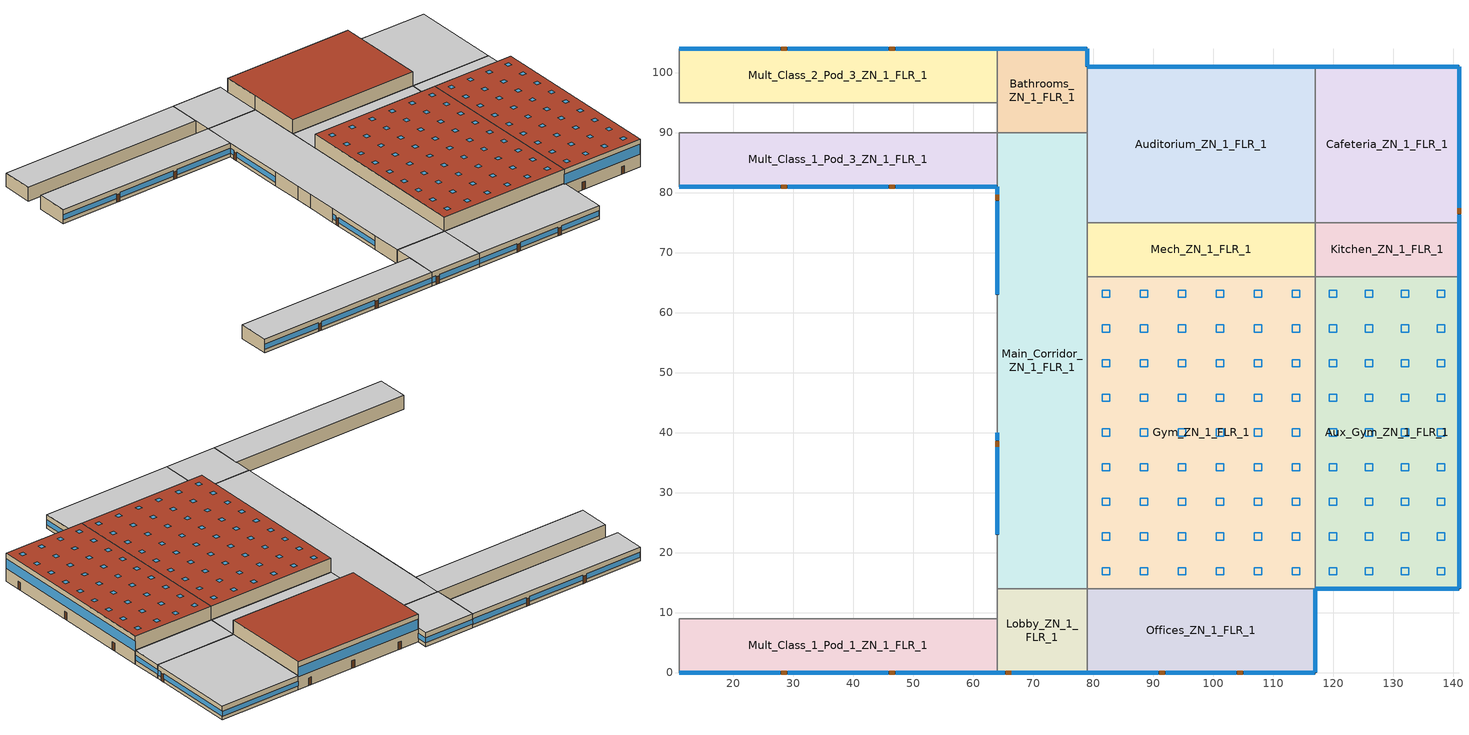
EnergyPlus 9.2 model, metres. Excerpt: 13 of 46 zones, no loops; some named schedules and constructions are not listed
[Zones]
Mult_Class_1_Pod_1_ZN_1_FLR_1
 floor ground (Mult_Class_1_Pod_1_ZN_1_FLR_1_Floor_Ffactor-en-std-replaceme-res-replaceme): 11,9 64,9 64,0 11,0 z0
 wall outside (ext-wall-en-std-replaceme-res-replaceme): 11,0 64,0 z0:4
 wall to Lobby_ZN_1_FLR_1 (int-wall-en-std-replaceme-res-replaceme): 64,0 64,9 z0:4
 wall to Corridor_Pod_1_ZN_1_FLR_1 (int-wall-en-std-replaceme-res-replaceme): 64,9 11,9 z0:4
 wall to Corner_Class_1_Pod_1_ZN_1_FLR_1 (int-wall-en-std-replaceme-res-replaceme): 11,9 11,0 z0:4
 window (ext-window-en-std-replaceme): 11.05,0 27.87,0 / 29.09,0 45.91,0 / 47.13,0 63.95,0 z1.03:2.5
 door (ext-door-en-std-replaceme): 28.05,0 28.96,0 / 46.08,0 46.99,0 z0:2.13
 ceiling to Mult_Class_1_Pod_1_ZN_1_FLR_2 (int-ceiling-en-std-replaceme-res-replaceme): 11,0 64,0 64,9 11,9 z4
Mult_Class_1_Pod_3_ZN_1_FLR_1
 floor ground (Mult_Class_1_Pod_3_ZN_1_FLR_1_Floor_Ffactor-en-std-replaceme-res-replaceme): 11,90 64,90 64,81 11,81 z0
 wall outside (ext-wall-en-std-replaceme-res-replaceme): 11,81 64,81 z0:4
 wall to Main_Corridor_ZN_1_FLR_1 (int-wall-en-std-replaceme-res-replaceme): 64,81 64,90 z0:4
 wall to Corridor_Pod_3_ZN_1_FLR_1 (int-wall-en-std-replaceme-res-replaceme): 64,90 11,90 z0:4
 wall to Corner_Class_1_Pod_3_ZN_1_FLR_1 (int-wall-en-std-replaceme-res-replaceme): 11,90 11,81 z0:4
 window (ext-window-en-std-replaceme): 11.05,81 27.87,81 / 29.09,81 45.91,81 / 47.13,81 63.95,81 z1.03:2.5
 door (ext-door-en-std-replaceme): 28.01,81 28.93,81 / 46.08,81 47,81 z0:2.13
 ceiling to Mult_Class_1_Pod_3_ZN_1_FLR_2 (int-ceiling-en-std-replaceme-res-replaceme): 11,81 64,81 64,90 11,90 z4
Mult_Class_2_Pod_3_ZN_1_FLR_1
 floor ground (Mult_Class_2_Pod_3_ZN_1_FLR_1_Floor_Ffactor-en-std-replaceme-res-replaceme): 11,104 64,104 64,95 11,95 z0
 wall outside (ext-wall-en-std-replaceme-res-replaceme): 64,104 11,104 z0:4
 wall to Corridor_Pod_3_ZN_1_FLR_1 (int-wall-en-std-replaceme-res-replaceme): 11,95 64,95 z0:4
 wall to Bathrooms_ZN_1_FLR_1 (int-wall-en-std-replaceme-res-replaceme): 64,95 64,104 z0:4
 wall to Corner_Class_2_Pod_3_ZN_1_FLR_1 (int-wall-en-std-replaceme-res-replaceme): 11,104 11,95 z0:4
 window (ext-window-en-std-replaceme): 63.95,104 47.13,104 / 27.87,104 11.05,104 / 45.91,104 29.09,104 z1.03:2.5
 door (ext-door-en-std-replaceme): 46.96,104 46.05,104 / 28.94,104 28.02,104 z0:2.13
 ceiling to Mult_Class_2_Pod_3_ZN_1_FLR_2 (int-ceiling-en-std-replaceme-res-replaceme): 11,95 64,95 64,104 11,104 z4
Main_Corridor_ZN_1_FLR_1
 floor ground (Main_Corridor_ZN_1_FLR_1_Floor_Ffactor-en-std-replaceme-res-replaceme): 64,90 79,90 79,14 64,14 z0
 wall outside (ext-wall-en-std-replaceme-res-replaceme): 64,81 64,63 / 64,40 64,23 z0:4
 wall to Lobby_ZN_1_FLR_1 (int-wall-en-std-replaceme-res-replaceme): 64,14 79,14 z0:4
 wall to Gym_ZN_1_FLR_1 (int-wall-en-std-replaceme-res-replaceme): 79,14 79,66 z0:4
 wall to Mech_ZN_1_FLR_1 (int-wall-en-std-replaceme-res-replaceme): 79,66 79,75 z0:4
 wall to Auditorium_ZN_1_FLR_1 (ext-wall-en-std-replaceme-res-replaceme): 79,75 79,90 z0:4
 wall to Bathrooms_ZN_1_FLR_1 (int-wall-en-std-replaceme-res-replaceme): 79,90 64,90 z0:4
 wall to Mult_Class_2_Pod_2_ZN_1_FLR_1 (int-wall-en-std-replaceme-res-replaceme): 64,63 64,54 z0:4
 wall to Corridor_Pod_2_ZN_1_FLR_1 (int-wall-en-std-replaceme-res-replaceme): 64,54 64,49 z0:4
 wall to Mult_Class_1_Pod_2_ZN_1_FLR_1 (int-wall-en-std-replaceme-res-replaceme): 64,49 64,40 z0:4
 wall to Mult_Class_2_Pod_1_ZN_1_FLR_1 (int-wall-en-std-replaceme-res-replaceme): 64,23 64,14 z0:4
 window (ext-window-en-std-replaceme): 64,80.95 64,79.73 / 64,78.51 64,63.05 z1:2.51; 64,39.95 64,38.73 / 64,37.51 64,23.05 z0.99:2.51
 door (ext-door-en-std-replaceme): 64,79.62 64,78.7 / 64,38.55 64,37.63 z0:2.13
 ceiling to Main_Corridor_ZN_1_FLR_2 (int-ceiling-en-std-replaceme-res-replaceme): 64,14 79,14 79,90 64,90 z4
Lobby_ZN_1_FLR_1
 floor ground (Lobby_ZN_1_FLR_1_Floor_Ffactor-en-std-replaceme-res-replaceme): 64,14 79,14 79,0 64,0 z0
 wall outside (ext-wall-en-std-replaceme-res-replaceme): 64,0 79,0 z0:4
 wall to Offices_ZN_1_FLR_1 (int-wall-en-std-replaceme-res-replaceme): 79,0 79,14 z0:4
 wall to Corridor_Pod_1_ZN_1_FLR_1 (int-wall-en-std-replaceme-res-replaceme): 64,14 64,9 z0:4
 window (ext-window-en-std-replaceme): 64.05,0 65.27,0 / 66.49,0 78.95,0 z0.97:2.51
 door (ext-door-en-std-replaceme): 65.43,0 66.35,0 z0:2.13
 ceiling to Lobby_ZN_1_FLR_2 (int-ceiling-en-std-replaceme-res-replaceme): 64,0 79,0 79,14 64,14 z4
Bathrooms_ZN_1_FLR_1
 floor ground (Bathrooms_ZN_1_FLR_1_Floor_Ffactor-en-std-replaceme-res-replaceme): 64,104 79,104 79,90 64,90 z0
 wall outside (ext-wall-en-std-replaceme-res-replaceme): 79,101 79,104 64,104 z0:4
 wall to Auditorium_ZN_1_FLR_1 (ext-wall-en-std-replaceme-res-replaceme): 79,90 79,101 z0:4
 wall to Corridor_Pod_3_ZN_1_FLR_1 (int-wall-en-std-replaceme-res-replaceme): 64,95 64,90 z0:4
 window (ext-window-en-std-replaceme): 79,101.05 79,103.95 z1.1:2.55; 78.95,104 64.05,104 z1.1:2.51
 ceiling to Bathrooms_ZN_1_FLR_2 (int-ceiling-en-std-replaceme-res-replaceme): 64,90 79,90 79,104 64,104 z4
Offices_ZN_1_FLR_1
 floor ground (Offices_ZN_1_FLR_1_Floor_Ffactor-en-std-replaceme-res-replaceme): 79,14 117,14 117,0 79,0 z0
 wall outside (ext-wall-en-std-replaceme-res-replaceme): 79,0 117,0 117,14 z0:4
 wall to Gym_ZN_1_FLR_1 (int-wall-en-std-replaceme-res-replaceme): 117,14 79,14 z0:4
 window (ext-window-en-std-replaceme): 117,0.05 117,13.95 z1.1:2.51; 79.05,0 90.87,0 / 92.09,0 103.91,0 / 105.13,0 116.95,0 z1:2.5
 door (ext-door-en-std-replaceme): 91.08,0 91.99,0 / 104.08,0 104.99,0 z0:2.13
 ceiling to Offices_ZN_1_FLR_2 (int-ceiling-en-std-replaceme-res-replaceme): 79,0 117,0 117,14 79,14 z4
Gym_ZN_1_FLR_1
 floor adiabatic (Gym_ZN_1_FLR_1_Floor_Ffactor-en-std-replaceme-res-replaceme): 79,66 117,66 117,14 79,14 z0
 wall to Aux_Gym_ZN_1_FLR_1 (int-wall-en-std-replaceme-res-replaceme): 117,14 117,66 z0:4; 117,14 117,66 z4:8
 wall to Mech_ZN_1_FLR_1 (int-wall-en-std-replaceme-res-replaceme): 117,66 79,66 z0:4
 wall to Offices_ZN_1_FLR_2 (int-wall-en-std-replaceme-res-replaceme): 79,14 117,14 z4:8
 wall to Mech_ZN_1_FLR_2 (int-wall-en-std-replaceme-res-replaceme): 117,66 79,66 z4:8
 wall to Main_Corridor_ZN_1_FLR_2 (int-wall-en-std-replaceme-res-replaceme): 79,66 79,14 z4:8
 roof outside (ext-roof-en-std-replaceme-res-replaceme): 79,14 117,14 117,66 79,66 z8
 skylight (ext-window-en-std-replaceme): 81.56,16.28 82.78,16.28 82.78,17.5 81.56,17.5 z8; 87.89,16.28 89.11,16.28 89.11,17.5 87.89,17.5 z8; 94.22,16.28 95.44,16.28 95.44,17.5 94.22,17.5 z8; 100.56,16.28 101.78,16.28 101.78,17.5 100.56,17.5 z8; 106.89,16.28 108.11,16.28 108.11,17.5 106.89,17.5 z8; 113.22,16.28 114.44,16.28 114.44,17.5 113.22,17.5 z8; 81.56,22.06 82.78,22.06 82.78,23.28 81.56,23.28 z8; 87.89,22.06 89.11,22.06 89.11,23.28 87.89,23.28 z8; 94.22,22.06 95.44,22.06 95.44,23.28 94.22,23.28 z8; 100.56,22.06 101.78,22.06 101.78,23.28 100.56,23.28 z8; 106.89,22.06 108.11,22.06 108.11,23.28 106.89,23.28 z8; 113.22,22.06 114.44,22.06 114.44,23.28 113.22,23.28 z8; 81.56,27.83 82.78,27.83 82.78,29.05 81.56,29.05 z8; 87.89,27.83 89.11,27.83 89.11,29.05 87.89,29.05 z8; 94.22,27.83 95.44,27.83 95.44,29.05 94.22,29.05 z8; 100.56,27.83 101.78,27.83 101.78,29.05 100.56,29.05 z8; 106.89,27.83 108.11,27.83 108.11,29.05 106.89,29.05 z8; 113.22,27.83 114.44,27.83 114.44,29.05 113.22,29.05 z8; 81.56,33.61 82.78,33.61 82.78,34.83 81.56,34.83 z8; 87.89,33.61 89.11,33.61 89.11,34.83 87.89,34.83 z8; 94.22,33.61 95.44,33.61 95.44,34.83 94.22,34.83 z8; 100.56,33.61 101.78,33.61 101.78,34.83 100.56,34.83 z8; 106.89,33.61 108.11,33.61 108.11,34.83 106.89,34.83 z8; 113.22,33.61 114.44,33.61 114.44,34.83 113.22,34.83 z8; 81.56,39.39 82.78,39.39 82.78,40.61 81.56,40.61 z8; 87.89,39.39 89.11,39.39 89.11,40.61 87.89,40.61 z8; 94.22,39.39 95.44,39.39 95.44,40.61 94.22,40.61 z8; 100.56,39.39 101.78,39.39 101.78,40.61 100.56,40.61 z8; 106.89,39.39 108.11,39.39 108.11,40.61 106.89,40.61 z8; 113.22,39.39 114.44,39.39 114.44,40.61 113.22,40.61 z8; 81.56,45.17 82.78,45.17 82.78,46.39 81.56,46.39 z8; 87.89,45.17 89.11,45.17 89.11,46.39 87.89,46.39 z8; 94.22,45.17 95.44,45.17 95.44,46.39 94.22,46.39 z8; 100.56,45.17 101.78,45.17 101.78,46.39 100.56,46.39 z8; 106.89,45.17 108.11,45.17 108.11,46.39 106.89,46.39 z8; 113.22,45.17 114.44,45.17 114.44,46.39 113.22,46.39 z8; 81.56,50.95 82.78,50.95 82.78,52.17 81.56,52.17 z8; 87.89,50.95 89.11,50.95 89.11,52.17 87.89,52.17 z8; 94.22,50.95 95.44,50.95 95.44,52.17 94.22,52.17 z8; 100.56,50.95 101.78,50.95 101.78,52.17 100.56,52.17 z8; 106.89,50.95 108.11,50.95 108.11,52.17 106.89,52.17 z8; 113.22,50.95 114.44,50.95 114.44,52.17 113.22,52.17 z8; 81.56,56.72 82.78,56.72 82.78,57.94 81.56,57.94 z8; 87.89,56.72 89.11,56.72 89.11,57.94 87.89,57.94 z8; 94.22,56.72 95.44,56.72 95.44,57.94 94.22,57.94 z8; 100.56,56.72 101.78,56.72 101.78,57.94 100.56,57.94 z8; 106.89,56.72 108.11,56.72 108.11,57.94 106.89,57.94 z8; 113.22,56.72 114.44,56.72 114.44,57.94 113.22,57.94 z8; 81.56,62.5 82.78,62.5 82.78,63.72 81.56,63.72 z8; 87.89,62.5 89.11,62.5 89.11,63.72 87.89,63.72 z8; 94.22,62.5 95.44,62.5 95.44,63.72 94.22,63.72 z8; 100.56,62.5 101.78,62.5 101.78,63.72 100.56,63.72 z8; 106.89,62.5 108.11,62.5 108.11,63.72 106.89,63.72 z8; 113.22,62.5 114.44,62.5 114.44,63.72 113.22,63.72 z8
Aux_Gym_ZN_1_FLR_1
 floor ground (Aux_Gym_ZN_1_FLR_1_Floor_Ffactor-en-std-replaceme-res-replaceme): 117,66 141,66 141,14 117,14 z0
 wall outside (ext-wall-en-std-replaceme-res-replaceme): 117,14 141,14 141,66 z0:8
 wall to Kitchen_ZN_1_FLR_1 (int-wall-en-std-replaceme-res-replaceme): 141,66 117,66 z0:4
 wall to LIBRARY_MEDIA_CENTER_ZN_1_FLR_2 (int-wall-en-std-replaceme-res-replaceme): 141,66 117,66 z4:8
 window (ext-window-en-std-replaceme): 117.05,14 140.95,14 z3.69:6.51; 141,14.05 141,65.95 z3.7:6.5
 door (ext-door-en-std-replaceme): 122.72,14 123.64,14 / 135.15,14 136.06,14 / 141,18.84 141,19.75 / 141,37.53 141,38.44 / 141,56.72 141,57.64 z0:2.13
 roof outside (ext-roof-en-std-replaceme-res-replaceme): 117,14 141,14 141,66 117,66 z8
 skylight (ext-window-en-std-replaceme): 119.39,16.28 120.61,16.28 120.61,17.5 119.39,17.5 z8; 125.39,16.28 126.61,16.28 126.61,17.5 125.39,17.5 z8; 131.39,16.28 132.61,16.28 132.61,17.5 131.39,17.5 z8; 137.39,16.28 138.61,16.28 138.61,17.5 137.39,17.5 z8; 119.39,22.06 120.61,22.06 120.61,23.28 119.39,23.28 z8; 125.39,22.06 126.61,22.06 126.61,23.28 125.39,23.28 z8; 131.39,22.06 132.61,22.06 132.61,23.28 131.39,23.28 z8; 137.39,22.06 138.61,22.06 138.61,23.28 137.39,23.28 z8; 119.39,27.83 120.61,27.83 120.61,29.05 119.39,29.05 z8; 125.39,27.83 126.61,27.83 126.61,29.05 125.39,29.05 z8; 131.39,27.83 132.61,27.83 132.61,29.05 131.39,29.05 z8; 137.39,27.83 138.61,27.83 138.61,29.05 137.39,29.05 z8; 119.39,33.61 120.61,33.61 120.61,34.83 119.39,34.83 z8; 125.39,33.61 126.61,33.61 126.61,34.83 125.39,34.83 z8; 131.39,33.61 132.61,33.61 132.61,34.83 131.39,34.83 z8; 137.39,33.61 138.61,33.61 138.61,34.83 137.39,34.83 z8; 119.39,39.39 120.61,39.39 120.61,40.61 119.39,40.61 z8; 125.39,39.39 126.61,39.39 126.61,40.61 125.39,40.61 z8; 131.39,39.39 132.61,39.39 132.61,40.61 131.39,40.61 z8; 137.39,39.39 138.61,39.39 138.61,40.61 137.39,40.61 z8; 119.39,45.17 120.61,45.17 120.61,46.39 119.39,46.39 z8; 125.39,45.17 126.61,45.17 126.61,46.39 125.39,46.39 z8; 131.39,45.17 132.61,45.17 132.61,46.39 131.39,46.39 z8; 137.39,45.17 138.61,45.17 138.61,46.39 137.39,46.39 z8; 119.39,50.95 120.61,50.95 120.61,52.17 119.39,52.17 z8; 125.39,50.95 126.61,50.95 126.61,52.17 125.39,52.17 z8; 131.39,50.95 132.61,50.95 132.61,52.17 131.39,52.17 z8; 137.39,50.95 138.61,50.95 138.61,52.17 137.39,52.17 z8; 119.39,56.72 120.61,56.72 120.61,57.94 119.39,57.94 z8; 125.39,56.72 126.61,56.72 126.61,57.94 125.39,57.94 z8; 131.39,56.72 132.61,56.72 132.61,57.94 131.39,57.94 z8; 137.39,56.72 138.61,56.72 138.61,57.94 137.39,57.94 z8; 119.39,62.5 120.61,62.5 120.61,63.72 119.39,63.72 z8; 125.39,62.5 126.61,62.5 126.61,63.72 125.39,63.72 z8; 131.39,62.5 132.61,62.5 132.61,63.72 131.39,63.72 z8; 137.39,62.5 138.61,62.5 138.61,63.72 137.39,63.72 z8
Auditorium_ZN_1_FLR_1
 floor ground (Auditorium_ZN_1_FLR_1_Floor_Ffactor-en-std-replaceme-res-replaceme): 79,101 117,101 117,75 79,75 z0
 wall outside (ext-wall-en-std-replaceme-res-replaceme): 117,101 79,101 z0:8
 wall to Mech_ZN_1_FLR_1 (int-wall-en-std-replaceme-res-replaceme): 79,75 117,75 z0:4
 wall to Cafeteria_ZN_1_FLR_1 (int-wall-en-std-replaceme-res-replaceme): 117,75 117,101 z0:4
 wall to Mech_ZN_1_FLR_2 (int-wall-en-std-replaceme-res-replaceme): 79,75 117,75 z4:8
 wall to LIBRARY_MEDIA_CENTER_ZN_1_FLR_2 (int-wall-en-std-replaceme-res-replaceme): 117,75 117,101 z4:8
 wall to Main_Corridor_ZN_1_FLR_2 (ext-wall-en-std-replaceme-res-replaceme): 79,90 79,75 z4:8
 wall to Bathrooms_ZN_1_FLR_2 (ext-wall-en-std-replaceme-res-replaceme): 79,101 79,90 z4:8
 window (ext-window-en-std-replaceme): 116.95,101 79.05,101 z3.7:6.5
 door (ext-door-en-std-replaceme): 113.7,101 112.78,101 / 100,101 99.09,101 / 85.25,101 84.33,101 z0:2.13
 roof outside (ext-roof-en-std-replaceme-res-replaceme): 79,75 117,75 117,101 79,101 z8
Kitchen_ZN_1_FLR_1
 floor ground (Kitchen_ZN_1_FLR_1_Floor_Ffactor-en-std-replaceme-res-replaceme): 117,75 141,75 141,66 117,66 z0
 wall outside (ext-wall-en-std-replaceme-res-replaceme): 141,66 141,75 z0:4
 wall to Cafeteria_ZN_1_FLR_1 (int-wall-en-std-replaceme-res-replaceme): 141,75 117,75 z0:4
 wall to Mech_ZN_1_FLR_1 (int-wall-en-std-replaceme-res-replaceme): 117,75 117,66 z0:4
 window (ext-window-en-std-replaceme): 141,66.05 141,74.95 z1.1:2.52
 ceiling to LIBRARY_MEDIA_CENTER_ZN_1_FLR_2 (int-ceiling-en-std-replaceme-res-replaceme): 117,66 141,66 141,75 117,75 z4
Cafeteria_ZN_1_FLR_1
 floor ground (Cafeteria_ZN_1_FLR_1_Floor_Ffactor-en-std-replaceme-res-replaceme): 117,101 141,101 141,75 117,75 z0
 wall outside (ext-wall-en-std-replaceme-res-replaceme): 141,75 141,101 117,101 z0:4
 window (ext-window-en-std-replaceme): 141,77.49 141,100.95 / 141,75.05 141,76.27 z1.03:2.51; 140.95,101 117.05,101 z1.1:2.51
 door (ext-door-en-std-replaceme): 141,76.45 141,77.36 z0:2.13
 ceiling to LIBRARY_MEDIA_CENTER_ZN_1_FLR_2 (int-ceiling-en-std-replaceme-res-replaceme): 117,75 141,75 141,101 117,101 z4
Mech_ZN_1_FLR_1
 floor adiabatic (Mech_ZN_1_FLR_1_Floor_Ffactor-en-std-replaceme-res-replaceme): 79,75 117,75 117,66 79,66 z0
 ceiling to Mech_ZN_1_FLR_2 (int-ceiling-en-std-replaceme-res-replaceme): 79,66 117,66 117,75 79,75 z4
[Building]
SchoolSecondary-en-standard-RES0: North Axis=0; Terrain=City; Loads Convergence Tolerance Value=0.04; Temperature Convergence Tolerance Value=0.2; Solar Distribution=FullInteriorAndExterior; Maximum Number of Warmup Days=25; Minimum Number of Warmup Days=6
[Site:Location]
New.York-John.F.Kennedy.Intl.AP_NY_USA WMO=744860: Latitude=40.66; Longitude=-73.8; Time Zone=-5; Elevation=7
[SizingPeriod:DesignDay] Day of Month=21; DryBulb Temperature Range Modifier Type=DefaultMultipliers; Humidity Condition Type=Wetbulb; Barometric Pressure=101241; Rain Indicator=No; Snow Indicator=No; Daylight Saving Time Indicator=No
Name | Month | Day Type | Maximum DryBulb Temperature | Daily DryBulb Temperature Range | Wetbulb or DewPoint at Maximum DryBulb | Wind Speed | Wind Direction | Solar Model Indicator | Sky Clearness | ASHRAE Clear Sky Optical Depth for Beam Irradiance taub | ASHRAE Clear Sky Optical Depth for Diffuse Irradiance taud
New.York-John.F.Kennedy.Intl.AP_NY_USA Ann Htg 99.6% Condns DB | 1 | WinterDesignDay | -10.7 | 0 | -10.7 | 7.5 | 320 | ASHRAEClearSky | 0
New.York-John.F.Kennedy.Intl.AP_NY_USA Ann Clg .4% Condns DB=>MWB | 7 | SummerDesignDay | 32.1 | 7.4 | 23.1 | 5.6 | 230 | ASHRAETau |  | 0.541 | 1.8
[Site:GroundTemperature:FCfactorMethod]
January Ground Temperature=14; February Ground Temperature=7.3; March Ground Temperature=3.3; April Ground Temperature=1.2; May Ground Temperature=-0.2; June Ground Temperature=5.6; July Ground Temperature=10.9; August Ground Temperature=16.1; September Ground Temperature=21.7; October Ground Temperature=25; November Ground Temperature=24.8; December Ground Temperature=19.9
[Site:WaterMainsTemperature]
Calculation Method=CORRELATION; Annual Average Outdoor Air Temperature=12.4667; Maximum Difference In Monthly Average Outdoor Air Temperatures=25.2
[Material]
Std Wood 6inch-en-efficient: Roughness=MediumSmooth; Thickness=0.15; Conductivity=0.12; Density=540; Specific Heat=1210; Thermal Absorptance=0.9; Solar Absorptance=0.7; Visible Absorptance=0.7
[Construction]
InteriorFurnishings: Std Wood 6inch-en-efficient
[Zone] Type=1; Multiplier=1; Ceiling Height=4; Floor Area=autocalculate; Part of Total Floor Area=Yes
Name | Volume
Mult_Class_1_Pod_1_ZN_1_FLR_1; Mult_Class_1_Pod_3_ZN_1_FLR_1; Mult_Class_2_Pod_3_ZN_1_FLR_1 | 1908
Main_Corridor_ZN_1_FLR_1 | 4560
Lobby_ZN_1_FLR_1; Bathrooms_ZN_1_FLR_1 | 840
Offices_ZN_1_FLR_1 | 2128
Gym_ZN_1_FLR_1 | 15808
Aux_Gym_ZN_1_FLR_1 | 9984
Auditorium_ZN_1_FLR_1 | 7904
Kitchen_ZN_1_FLR_1 | 864
Cafeteria_ZN_1_FLR_1 | 2496
Mech_ZN_1_FLR_1 | 1368
[InternalMass] Construction=InteriorFurnishings
Name | Zone or ZoneList | Surface Area
Mult_Class_1_Pod_1_ZN_1_FLR_1_InternalMass_1 | Mult_Class_1_Pod_1_ZN_1_FLR_1 | 954
Mult_Class_1_Pod_3_ZN_1_FLR_1_InternalMass_1 | Mult_Class_1_Pod_3_ZN_1_FLR_1 | 954
Mult_Class_2_Pod_3_ZN_1_FLR_1_InternalMass_1 | Mult_Class_2_Pod_3_ZN_1_FLR_1 | 954
Main_Corridor_ZN_1_FLR_1_InternalMass_1 | Main_Corridor_ZN_1_FLR_1 | 2280
Lobby_ZN_1_FLR_1_InternalMass_1 | Lobby_ZN_1_FLR_1 | 420
Bathrooms_ZN_1_FLR_1_InternalMass_1 | Bathrooms_ZN_1_FLR_1 | 420
Offices_ZN_1_FLR_1_InternalMass_1 | Offices_ZN_1_FLR_1 | 1064
Gym_ZN_1_FLR_1_InternalMass_1 | Gym_ZN_1_FLR_1 | 3952
Aux_Gym_ZN_1_FLR_1_InternalMass_1 | Aux_Gym_ZN_1_FLR_1 | 2496
Auditorium_ZN_1_FLR_1_InternalMass_1 | Auditorium_ZN_1_FLR_1 | 1976
Kitchen_ZN_1_FLR_1_InternalMass_1 | Kitchen_ZN_1_FLR_1 | 432
Cafeteria_ZN_1_FLR_1_InternalMass_1 | Cafeteria_ZN_1_FLR_1 | 1248
Mech_ZN_1_FLR_1_InternalMass_1 | Mech_ZN_1_FLR_1 | 684
[People] Fraction Radiant=0.3; Sensible Heat Fraction=AUTOCALCULATE; Activity Level Schedule=ACTIVITY_SCH; Enable ASHRAE 55 Comfort Warnings=No; Mean Radiant Temperature Calculation Type=ZoneAveraged; Work Efficiency Schedule=WORK_EFF_SCH; Clothing Insulation Calculation Method=ClothingInsulationSchedule; Clothing Insulation Schedule=CLOTHING_SCH; Air Velocity Schedule=AIR_VELO_SCH; Thermal Comfort Model 1 Type=FANGER
Name | Zone or ZoneList | Number of People Schedule | Number of People Calculation Method | Zone Floor Area per Person | Number of People
Mult_Class_1_Pod_1_ZN_1_FLR_1 | Mult_Class_1_Pod_1_ZN_1_FLR_1 | BLDG_OCC_SCH | Area/Person | 2.654
Mult_Class_1_Pod_3_ZN_1_FLR_1 | Mult_Class_1_Pod_3_ZN_1_FLR_1 | BLDG_OCC_SCH | Area/Person | 2.654
Mult_Class_2_Pod_3_ZN_1_FLR_1 | Mult_Class_2_Pod_3_ZN_1_FLR_1 | BLDG_OCC_SCH | Area/Person | 2.654
Bathrooms_ZN_1_FLR_1 | Bathrooms_ZN_1_FLR_1 | BLDG_OCC_SCH | People
Offices_ZN_1_FLR_1 | Offices_ZN_1_FLR_1 | BLDG_OCC_SCH_Offices_w_SB | Area/Person | 18.579
Gym_ZN_1_FLR_1 | Gym_ZN_1_FLR_1 | BLDG_OCC_SCH_Gym | Area/Person | 3.096
Aux_Gym_ZN_1_FLR_1 | Aux_Gym_ZN_1_FLR_1 | BLDG_OCC_SCH_Gym | Area/Person | 3.096
Auditorium_ZN_1_FLR_1 | Auditorium_ZN_1_FLR_1 | BLDG_OCC_SCH_Auditorium | Area/Person | 0.619
Kitchen_ZN_1_FLR_1 | Kitchen_ZN_1_FLR_1 | BLDG_OCC_SCH | People |  | 35
Cafeteria_ZN_1_FLR_1 | Cafeteria_ZN_1_FLR_1 | BLDG_OCC_SCH_Cafeteria | Area/Person | 0.929
Mech_ZN_1_FLR_1 | Mech_ZN_1_FLR_1 | BLDG_OCC_SCH | People
[Lights] Design Level Calculation Method=Watts/Area; Return Air Fraction=0; Fraction Radiant=0.37; Fraction Visible=0.2; Fraction Replaceable=1; EndUse Subcategory=LightsWired; Return Air Fraction Calculated from Plenum Temperature=No
Name | Zone or ZoneList | Schedule | Watts per Zone Floor Area
Mult_Class_1_Pod_1_ZN_1_FLR_1_Lights | Mult_Class_1_Pod_1_ZN_1_FLR_1 | BLDG_LIGHT_CLASSROOM_SCH | 7.64238
Mult_Class_1_Pod_3_ZN_1_FLR_1_Lights | Mult_Class_1_Pod_3_ZN_1_FLR_1 | BLDG_LIGHT_CLASSROOM_SCH | 7.64238
Mult_Class_2_Pod_3_ZN_1_FLR_1_Lights | Mult_Class_2_Pod_3_ZN_1_FLR_1 | BLDG_LIGHT_CLASSROOM_SCH | 7.64238
Main_Corridor_ZN_1_FLR_1_Lights | Main_Corridor_ZN_1_FLR_1 | BLDG_LIGHT_CORRIDOR_SCH | 4.4132
Lobby_ZN_1_FLR_1_Lights | Lobby_ZN_1_FLR_1 | BLDG_LIGHT_LOBBYFLR1_SCH | 9.04168
Bathrooms_ZN_1_FLR_1_Lights | Bathrooms_ZN_1_FLR_1 | BLDG_LIGHT_BATH_SCH | 6.78126
Offices_ZN_1_FLR_1_Lights | Offices_ZN_1_FLR_1 | BLDG_LIGHT_OFFICE_SCH | 7.96529
Gym_ZN_1_FLR_1_Lights | Gym_ZN_1_FLR_1 | BLDG_LIGHT_GYM_SCH | 9.68752
Aux_Gym_ZN_1_FLR_1_Lights | Aux_Gym_ZN_1_FLR_1 | BLDG_LIGHT_GYM_SCH | 9.68752
Auditorium_ZN_1_FLR_1_Lights | Auditorium_ZN_1_FLR_1 | BLDG_LIGHT_MISC_SCH | 6.56599
Kitchen_ZN_1_FLR_1_Lights | Kitchen_ZN_1_FLR_1 | BLDG_LIGHT_MISC_SCH | 11.7327
Cafeteria_ZN_1_FLR_1_Lights | Cafeteria_ZN_1_FLR_1 | BLDG_LIGHT_MISC_SCH | 4.30556
Mech_ZN_1_FLR_1_Lights | Mech_ZN_1_FLR_1 | BLDG_LIGHT_MECHANIC_SCH | 10.2257
[ElectricEquipment] Design Level Calculation Method=EquipmentLevel
Name | Zone or ZoneList | Schedule | Design Level | Fraction Latent | Fraction Radiant | Fraction Lost | EndUse Subcategory
Mult_Class_1_Pod_1_ZN_1_FLR_1_PlugMisc_Equip | Mult_Class_1_Pod_1_ZN_1_FLR_1 | BLDG_EQUIP_SCH | 4770 | 0 | 0.5 | 0 | MiscPlug
Mult_Class_1_Pod_3_ZN_1_FLR_1_PlugMisc_Equip | Mult_Class_1_Pod_3_ZN_1_FLR_1 | BLDG_EQUIP_SCH | 4770 | 0 | 0.5 | 0 | MiscPlug
Mult_Class_2_Pod_3_ZN_1_FLR_1_PlugMisc_Equip | Mult_Class_2_Pod_3_ZN_1_FLR_1 | BLDG_EQUIP_SCH | 4770 | 0 | 0.5 | 0 | MiscPlug
Main_Corridor_ZN_1_FLR_1_PlugMisc_Equip | Main_Corridor_ZN_1_FLR_1 | BLDG_EQUIP_SCH | 4560 | 0 | 0.5 | 0 | MiscPlug
Lobby_ZN_1_FLR_1_PlugMisc_Equip | Lobby_ZN_1_FLR_1 | BLDG_EQUIP_SCH | 840 | 0 | 0.5 | 0 | MiscPlug
Bathrooms_ZN_1_FLR_1_PlugMisc_Equip | Bathrooms_ZN_1_FLR_1 | BLDG_EQUIP_SCH | 840 | 0 | 0.5 | 0 | MiscPlug
Offices_ZN_1_FLR_1_PlugMisc_Equip | Offices_ZN_1_FLR_1 | BLDG_EQUIP_SCH | 5745.6 | 0 | 0.5 | 0 | MiscPlug
Gym_ZN_1_FLR_1_PlugMisc_Equip | Gym_ZN_1_FLR_1 | BLDG_EQUIP_SCH | 9880 | 0 | 0.5 | 0 | MiscPlug
Aux_Gym_ZN_1_FLR_1_PlugMisc_Equip | Aux_Gym_ZN_1_FLR_1 | BLDG_EQUIP_SCH | 6240 | 0 | 0.5 | 0 | MiscPlug
Auditorium_ZN_1_FLR_1_PlugMisc_Equip | Auditorium_ZN_1_FLR_1 | BLDG_EQUIP_SCH | 4940 | 0 | 0.5 | 0 | MiscPlug
Kitchen_ZN_1_FLR_1_MiscElec_Equip | Kitchen_ZN_1_FLR_1 | KITCHEN_ELEC_EQUIP_SCH | 47995.2 | 0.25 | 0.3 | 0.2 | Cooking
Kitchen_ZN_1_FLR_1_Reach-in-Freezer | Kitchen_ZN_1_FLR_1 | Always_on | 555 | 0 | 0.25 | 0 | ReachInFreezer
Kitchen_ZN_1_FLR_1_Reach-in-Refrigerator | Kitchen_ZN_1_FLR_1 | Always_on | 313.3 | 0 | 0.25 | 0 | ReachInRefrigerator
Cafeteria_ZN_1_FLR_1_PlugMisc_Equip | Cafeteria_ZN_1_FLR_1 | KITCHEN_ELEC_EQUIP_SCH | 48004.32 | 0 | 0.5 | 0 | Cooking
Mech_ZN_1_FLR_1_PlugMisc_Equip | Mech_ZN_1_FLR_1 | BLDG_EQUIP_SCH | 1368 | 0 | 0.5 | 0 | MiscPlug
Mech_ZN_1_FLR_1_Elevators_Equip | Mech_ZN_1_FLR_1 | BLDG_ELEVATORS | 32109.9 | 0 | 0.5 | 0 | ElevatorLift
Mech_ZN_1_FLR_1_Elevators_Lights_Fan | Mech_ZN_1_FLR_1 | ELEV_LIGHT_FAN_SCH_ADD_DF | 125 | 0 | 0.5 | 0 | ElevatorLightsFan
[GasEquipment]
Kitchen_ZN_1_FLR_1_MiscGas_Equip: Zone or ZoneList=Kitchen_ZN_1_FLR_1; Schedule=KITCHEN_GAS_EQUIP_SCH; Design Level Calculation Method=EquipmentLevel; Design Level=362577.6; Fraction Latent=0.1; Fraction Radiant=0.2; Fraction Lost=0.7; EndUse Subcategory=Cooking
[Daylighting:Controls] Daylighting Method=SplitFlux; Lighting Control Type=Continuousoff; Minimum Input Power Fraction for Continuous or ContinuousOff Dimming Control=0.2; Minimum Light Output Fraction for Continuous or ContinuousOff Dimming Control=0.2; Number of Stepped Control Steps=3; Probability Lighting will be Reset When Needed in Manual Stepped Control=1; Maximum Allowable Discomfort Glare Index=22
Name | Zone | Glare Calculation Daylighting Reference Point | Glare Calculation Azimuth Angle of View Direction Clockwise from Zone yAxis | Daylighting Reference Point 1 | Fraction of Zone Controlled by Reference Point 1 | Illuminance Setpoint at Reference Point 1 | Daylighting Reference Point 2 | Fraction of Zone Controlled by Reference Point 2 | Illuminance Setpoint at Reference Point 2
Gym_ZN_1_FLR_1_DaylCtrl | Gym_ZN_1_FLR_1 | Gym_ZN_1_FLR_1_DaylRefPt1 | 0 | Gym_ZN_1_FLR_1_DaylRefPt1 | 0.5 | 538 | Gym_ZN_1_FLR_1_DaylRefPt2 | 0.5 | 538
Aux_Gym_ZN_1_FLR_1_DaylCtrl | Aux_Gym_ZN_1_FLR_1 | Aux_Gym_ZN_1_FLR_1_DaylRefPt1 | 0 | Aux_Gym_ZN_1_FLR_1_DaylRefPt1 | 0.5 | 538 | Aux_Gym_ZN_1_FLR_1_DaylRefPt2 | 0.5 | 538
Mult_Class_1_Pod_1_ZN_1_FLR_1_DaylCtrl | Mult_Class_1_Pod_1_ZN_1_FLR_1 | Mult_Class_1_Pod_1_ZN_1_FLR_1_DaylRefPt1 | 180 | Mult_Class_1_Pod_1_ZN_1_FLR_1_DaylRefPt1 | 0.28 | 377 | Mult_Class_1_Pod_1_ZN_1_FLR_1_DaylRefPt2 | 0.28 | 377
Mult_Class_1_Pod_3_ZN_1_FLR_1_DaylCtrl | Mult_Class_1_Pod_3_ZN_1_FLR_1 | Mult_Class_1_Pod_3_ZN_1_FLR_1_DaylRefPt1 | 180 | Mult_Class_1_Pod_3_ZN_1_FLR_1_DaylRefPt1 | 0.28 | 377 | Mult_Class_1_Pod_3_ZN_1_FLR_1_DaylRefPt2 | 0.28 | 377
Mult_Class_2_Pod_3_ZN_1_FLR_1_DaylCtrl | Mult_Class_2_Pod_3_ZN_1_FLR_1 | Mult_Class_2_Pod_3_ZN_1_FLR_1_DaylRefPt1 | 0 | Mult_Class_2_Pod_3_ZN_1_FLR_1_DaylRefPt1 | 0.28 | 377 | Mult_Class_2_Pod_3_ZN_1_FLR_1_DaylRefPt2 | 0.28 | 377
Lobby_ZN_1_FLR_1_DaylCtrl | Lobby_ZN_1_FLR_1 | Lobby_ZN_1_FLR_1_DaylRefPt1 | 180 | Lobby_ZN_1_FLR_1_DaylRefPt1 | 0.18 | 269 | Lobby_ZN_1_FLR_1_DaylRefPt2 | 0.18 | 269
Offices_ZN_1_FLR_1_DaylCtrl | Offices_ZN_1_FLR_1 | Offices_ZN_1_FLR_1_DaylRefPt1 | 180 | Offices_ZN_1_FLR_1_DaylRefPt1 | 0.36 | 323 | Offices_ZN_1_FLR_1_DaylRefPt2 | 0.08 | 323
Cafeteria_ZN_1_FLR_1_DaylCtrl | Cafeteria_ZN_1_FLR_1 | Cafeteria_ZN_1_FLR_1_DaylRefPt1 | 0 | Cafeteria_ZN_1_FLR_1_DaylRefPt1 | 0.21 | 215 | Cafeteria_ZN_1_FLR_1_DaylRefPt2 | 0.15 | 215
Auditorium_ZN_1_FLR_1_DaylCtrl | Auditorium_ZN_1_FLR_1 | Auditorium_ZN_1_FLR_1_DaylRefPt1 | 0 | Auditorium_ZN_1_FLR_1_DaylRefPt1 | 0.125 | 538 | Auditorium_ZN_1_FLR_1_DaylRefPt2 | 0.125 | 538
[ZoneInfiltration:DesignFlowRate] Temperature Term Coefficient=0; Velocity Squared Term Coefficient=0
Name | Zone or ZoneList | Schedule | Design Flow Rate Calculation Method | Flow per Exterior Surface Area | Constant Term Coefficient | Velocity Term Coefficient | Design Flow Rate
Mult_Class_1_Pod_1_ZN_1_FLR_1_Infiltration | Mult_Class_1_Pod_1_ZN_1_FLR_1 | INFIL_SCH_PNNL | Flow/ExteriorArea | 0.00056896 | 0 | 0.224
Mult_Class_1_Pod_3_ZN_1_FLR_1_Infiltration | Mult_Class_1_Pod_3_ZN_1_FLR_1 | INFIL_SCH_PNNL | Flow/ExteriorArea | 0.00056896 | 0 | 0.224
Mult_Class_2_Pod_3_ZN_1_FLR_1_Infiltration | Mult_Class_2_Pod_3_ZN_1_FLR_1 | INFIL_SCH_PNNL | Flow/ExteriorArea | 0.00056896 | 0 | 0.224
Main_Corridor_ZN_1_FLR_1_Infiltration | Main_Corridor_ZN_1_FLR_1 | INFIL_SCH_PNNL | Flow/ExteriorArea | 0.00056896 | 0 | 0.224
Lobby_ZN_1_FLR_1_Infiltration | Lobby_ZN_1_FLR_1 | INFIL_SCH_PNNL | Flow/ExteriorArea | 0.00056896 | 0 | 0.224
Lobby_ZN_1_FLR_1_Door_Infiltration | Lobby_ZN_1_FLR_1 | INFIL_Door_Opening_SCH | Flow/Zone |  | 1 | 0 | 5.11449
Bathrooms_ZN_1_FLR_1_Infiltration | Bathrooms_ZN_1_FLR_1 | INFIL_SCH_PNNL | Flow/ExteriorArea | 0.00056896 | 0 | 0.224
Offices_ZN_1_FLR_1_Infiltration | Offices_ZN_1_FLR_1 | INFIL_SCH_PNNL | Flow/ExteriorArea | 0.00056896 | 0 | 0.224
Gym_ZN_1_FLR_1_Infiltration | Gym_ZN_1_FLR_1 | INFIL_SCH_PNNL | Flow/ExteriorArea | 0 | 0 | 0.224
Aux_Gym_ZN_1_FLR_1_Infiltration | Aux_Gym_ZN_1_FLR_1 | INFIL_SCH_PNNL | Flow/ExteriorArea | 0.000186619 | 0 | 0.224
Auditorium_ZN_1_FLR_1_Infiltration | Auditorium_ZN_1_FLR_1 | INFIL_SCH_PNNL | Flow/ExteriorArea | 0.000194015 | 0 | 0.224
Kitchen_ZN_1_FLR_1_Infiltration | Kitchen_ZN_1_FLR_1 | INFIL_SCH_PNNL | Flow/ExteriorArea | 0.00056896 | 0 | 0.224
Cafeteria_ZN_1_FLR_1_Infiltration | Cafeteria_ZN_1_FLR_1 | INFIL_SCH_PNNL | Flow/ExteriorArea | 0.00056896 | 0 | 0.224
[Exterior:Lights] Control Option=AstronomicalClock; EndUse Subcategory=General
Name | Schedule | Design Level
Exterior_Lights_a | Exterior_lighting_schedule_a | 441.8
Exterior_Lights_b | Exterior_lighting_schedule_b_2016 | 2994.5
Exterior_Lights_c | Exterior_lighting_schedule_c_2016 | 2973.7
[HVACTemplate:Zone:IdealLoadsAirSystem] System Availability Schedule=ALWAYS_ON; Maximum Heating Supply Air Temperature=40; Minimum Cooling Supply Air Temperature=12.8; Maximum Heating Supply Air Humidity Ratio=0.008; Minimum Cooling Supply Air Humidity Ratio=0.0085; Heating Limit=LimitFlowRateAndCapacity; Maximum Heating Air Flow Rate=autosize; Maximum Sensible Heating Capacity=autosize; Cooling Limit=LimitFlowRateAndCapacity; Maximum Cooling Air Flow Rate=autosize; Maximum Total Cooling Capacity=autosize; Heating Availability Schedule=ALWAYS_ON; Cooling Availability Schedule=ALWAYS_ON; Dehumidification Control Type=None; Cooling Sensible Heat Ratio=0.7; Humidification Control Type=None; Humidification Setpoint=65; Outdoor Air Flow Rate per Person=0.00944; Outdoor Air Flow Rate per Zone=0; Demand Controlled Ventilation Type=None; Outdoor Air Economizer Type=DifferentialEnthalpy; Heat Recovery Type=None; Sensible Heat Recovery Effectiveness=0.7; Latent Heat Recovery Effectiveness=0.65
Name | Template Thermostat | Outdoor Air Method | Outdoor Air Flow Rate per Zone Floor Area
Mult_Class_1_Pod_1_ZN_1_FLR_1 | dual_thermostat_Mult_Class_1_Pod_1_ZN_1_FLR_1 | Flow/Area | 0.00238745
Mult_Class_1_Pod_3_ZN_1_FLR_1 | dual_thermostat_Mult_Class_1_Pod_3_ZN_1_FLR_1 | Flow/Area | 0.00238745
Mult_Class_2_Pod_3_ZN_1_FLR_1 | dual_thermostat_Mult_Class_2_Pod_3_ZN_1_FLR_1 | Flow/Area | 0.00238745
Main_Corridor_ZN_1_FLR_1 | dual_thermostat_Main_Corridor_ZN_1_FLR_1 | Flow/Area | 0.000304781
Lobby_ZN_1_FLR_1 | dual_thermostat_Lobby_ZN_1_FLR_1 | Flow/Area | 0.000304781
Bathrooms_ZN_1_FLR_1 | dual_thermostat_Bathrooms_ZN_1_FLR_1 | Flow/area | 0
Offices_ZN_1_FLR_1 | dual_thermostat_Offices_ZN_1_FLR_1 | Flow/Area | 0.000431773
Gym_ZN_1_FLR_1 | dual_thermostat_Gym_ZN_1_FLR_1 | Flow/Area | 0.00152391
Aux_Gym_ZN_1_FLR_1 | dual_thermostat_Aux_Gym_ZN_1_FLR_1 | Flow/Area | 0.00152391
Auditorium_ZN_1_FLR_1 | dual_thermostat_Auditorium_ZN_1_FLR_1 | Flow/Area | 0.00411454
Kitchen_ZN_1_FLR_1 | dual_thermostat_Kitchen_ZN_1_FLR_1 | Maximum | 0.00117818
Cafeteria_ZN_1_FLR_1 | dual_thermostat_Cafeteria_ZN_1_FLR_1 | Flow/Area | 0.0047241
Mech_ZN_1_FLR_1 | dual_thermostat_Mech_ZN_1_FLR_1 | Flow/Area | 0
[WaterHeater:Mixed]
SHW Booster Water Heater: Tank Volume=0.0227125; Setpoint Temperature Schedule=Booster Water Setpoint Temp Schedule; Deadband Temperature Difference=2; Maximum Temperature Limit=82.2222; Heater Control Type=Cycle; Heater Maximum Capacity=14000; Heater Minimum Capacity=0; Heater Fuel Type=Electricity; Heater Thermal Efficiency=1; Off Cycle Parasitic Fuel Type=Electricity; Off Cycle Parasitic Heat Fraction to Tank=0; Ambient Temperature Indicator=Zone; Ambient Temperature Zone=KITCHEN_ZN_1_FLR_1; Off Cycle Loss Coefficient to Ambient Temperature=1.59105; On Cycle Loss Coefficient to Ambient Temperature=1.59105; Peak Use Flow Rate=0.00149607; Use Flow Rate Fraction Schedule=BLDG_SWH_SCH; Cold Water Supply Temperature Schedule=Booster Water Inlet Temp Schedule
[EnergyManagementSystem:Sensor]
Name | OutputVariable or OutputMeter Index Key | OutputVariable or OutputMeter
mCl1_Pod_1_ZN_1_FLR_1_LSr | Mult_Class_1_Pod_1_ZN_1_FLR_1 | Zone Lights Electric Power
mCl1_Pod_1_ZN_1_FLR_1_OSr | Mult_Class_1_Pod_1_ZN_1_FLR_1 | People Occupant Count
mCl1_Pod_3_ZN_1_FLR_1_LSr | Mult_Class_1_Pod_3_ZN_1_FLR_1 | Zone Lights Electric Power
mCl1_Pod_3_ZN_1_FLR_1_OSr | Mult_Class_1_Pod_3_ZN_1_FLR_1 | People Occupant Count
mCl2_Pod_3_ZN_1_FLR_1_LSr | Mult_Class_2_Pod_3_ZN_1_FLR_1 | Zone Lights Electric Power
mCl2_Pod_3_ZN_1_FLR_1_OSr | Mult_Class_2_Pod_3_ZN_1_FLR_1 | People Occupant Count
AUX_GYM_ZN_1_FLR_1_LSr | AUX_GYM_ZN_1_FLR_1 | Zone Lights Electric Power
AUX_GYM_ZN_1_FLR_1_OSr | AUX_GYM_ZN_1_FLR_1 | People Occupant Count
AUDITORIUM_ZN_1_FLR_1_LSr | AUDITORIUM_ZN_1_FLR_1 | Zone Lights Electric Power
AUDITORIUM_ZN_1_FLR_1_OSr | AUDITORIUM_ZN_1_FLR_1 | People Occupant Count
Main_Corridor_ZN_1_FLR_1_LSr | Main_Corridor_ZN_1_FLR_1 | Zone Lights Electric Power
Lobby_ZN_1_FLR_1_LSr | Lobby_ZN_1_FLR_1 | Zone Lights Electric Power
Mech_ZN_1_FLR_1_LSr | Mech_ZN_1_FLR_1 | Zone Lights Electric Power
BATHROOMS_ZN_1_FLR_1_LSr | BATHROOMS_ZN_1_FLR_1 | Zone Lights Electric Power
Offices_ZN_1_FLR_1_LSr | Offices_ZN_1_FLR_1 | Zone Lights Electric Power
Offices_ZN_1_FLR_1_OSr | Offices_ZN_1_FLR_1 | People Occupant Count
Gym_ZN_1_FLR_1_LSr | Gym_ZN_1_FLR_1 | Zone Lights Electric Power
Gym_ZN_1_FLR_1_OSr | Gym_ZN_1_FLR_1 | People Occupant Count
Kitchen_ZN_1_FLR_1_LSr | Kitchen_ZN_1_FLR_1 | Zone Lights Electric Power
Kitchen_ZN_1_FLR_1_OSr | Kitchen_ZN_1_FLR_1 | People Occupant Count
Cafeteria_ZN_1_FLR_1_LSr | Cafeteria_ZN_1_FLR_1 | Zone Lights Electric Power
Cafeteria_ZN_1_FLR_1_OSr | Cafeteria_ZN_1_FLR_1 | People Occupant Count
[EnergyManagementSystem:InternalVariable] Internal Data Type=Zone Floor Area
Name | Internal Data Index Key
mCl1_Pod_1_ZN_1_FLR_1_Area | Mult_Class_1_Pod_1_ZN_1_FLR_1
mCl1_Pod_3_ZN_1_FLR_1_Area | Mult_Class_1_Pod_3_ZN_1_FLR_1
mCl2_Pod_3_ZN_1_FLR_1_Area | Mult_Class_2_Pod_3_ZN_1_FLR_1
AUX_GYM_ZN_1_FLR_1_Area | AUX_GYM_ZN_1_FLR_1
AUDITORIUM_ZN_1_FLR_1_Area | AUDITORIUM_ZN_1_FLR_1
Main_Corridor_ZN_1_FLR_1_Area | Main_Corridor_ZN_1_FLR_1
Lobby_ZN_1_FLR_1_Area | Lobby_ZN_1_FLR_1
Mech_ZN_1_FLR_1_Area | Mech_ZN_1_FLR_1
BATHROOMS_ZN_1_FLR_1_Area | BATHROOMS_ZN_1_FLR_1
Offices_ZN_1_FLR_1_Area | Offices_ZN_1_FLR_1
Gym_ZN_1_FLR_1_Area | Gym_ZN_1_FLR_1
Kitchen_ZN_1_FLR_1_Area | Kitchen_ZN_1_FLR_1
Cafeteria_ZN_1_FLR_1_Area | Cafeteria_ZN_1_FLR_1
[Schedule:Compact]
BLDG_LIGHT_BATH_SCH: Through: 6/30, For: Weekdays, Until: 7:00, 0.1773, Until: 8:00, 0.9, Until: 21:00, 0.594, Until: 24:00, 0.1773, For: SummerDesignDay, Until: 24:00, 1, For: WinterDesignDay, Until: 24:00, 0, For: WeekEnds Holidays AllOtherDays, Until: 24:00, 0.1773, Through: 9/1, For: Weekdays, Until: 8:00, 0.1773, Until: 20:00, 0.33, Until: 21:00, 0.117018, Until: 24:00, 0.1773, For: SummerDesignDay, Until: 24:00, 1, For: WinterDesignDay, Until: 24:00, 0, For: WeekEnds Holidays AllOtherDays, Until: 24:00, 0.1773, Through: 12/31, For: Weekdays, Until: 7:00, 0.1773, Until: 8:00, 0.9, Until: 21:00, 0.594, Until: 24:00, 0.1773, For: SummerDesignDay, Until: 24:00, 1, For: WinterDesignDay, Until: 24:00, 0, For: WeekEnds Holidays AllOtherDays, Until: 24:00, 0.1773
BLDG_LIGHT_GYM_SCH: Through: 6/30, For: Weekdays, Until: 7:00, 0.1773, Until: 8:00, 0.9, Until: 21:00, 0.88182, Until: 24:00, 0.1773, For: SummerDesignDay, Until: 24:00, 1, For: WinterDesignDay, Until: 24:00, 0, For: WeekEnds Holidays AllOtherDays, Until: 24:00, 0.1773, Through: 9/1, For: Weekdays, Until: 8:00, 0.1773, Until: 20:00, 0.4899, Until: 21:00, 0.173719, Until: 24:00, 0.1773, For: SummerDesignDay, Until: 24:00, 1, For: WinterDesignDay, Until: 24:00, 0, For: WeekEnds Holidays AllOtherDays, Until: 24:00, 0.1773, Through: 12/31, For: Weekdays, Until: 7:00, 0.1773, Until: 8:00, 0.9, Until: 21:00, 0.88182, Until: 24:00, 0.1773, For: SummerDesignDay, Until: 24:00, 1, For: WinterDesignDay, Until: 24:00, 0, For: WeekEnds Holidays AllOtherDays, Until: 24:00, 0.1773
BLDG_LIGHT_LOBBYFLR1_SCH: Through: 6/30, For: Weekdays, Until: 7:00, 0.1773, Until: 8:00, 0.9, Until: 21:00, 0.855, Until: 24:00, 0.1773, For: SummerDesignDay, Until: 24:00, 1, For: WinterDesignDay, Until: 24:00, 0, For: WeekEnds Holidays AllOtherDays, Until: 24:00, 0.1773, Through: 9/1, For: Weekdays, Until: 8:00, 0.1773, Until: 20:00, 0.475, Until: 21:00, 0.168435, Until: 24:00, 0.1773, For: SummerDesignDay, Until: 24:00, 1, For: WinterDesignDay, Until: 24:00, 0, For: WeekEnds Holidays AllOtherDays, Until: 24:00, 0.1773, Through: 12/31, For: Weekdays, Until: 7:00, 0.1773, Until: 8:00, 0.9, Until: 21:00, 0.855, Until: 24:00, 0.1773, For: SummerDesignDay, Until: 24:00, 1, For: WinterDesignDay, Until: 24:00, 0, For: WeekEnds Holidays AllOtherDays, Until: 24:00, 0.1773
BLDG_LIGHT_MECHANIC_SCH; BLDG_LIGHT_MISC_SCH: Through: 6/30, For: Weekdays, Until: 7:00, 0.1773, Until: 21:00, 0.9, Until: 24:00, 0.1773, For: SummerDesignDay, Until: 24:00, 1, For: WinterDesignDay, Until: 24:00, 0, For: WeekEnds Holidays AllOtherDays, Until: 24:00, 0.1773, Through: 9/1, For: Weekdays, Until: 8:00, 0.1773, Until: 20:00, 0.5, Until: 24:00, 0.1773, For: SummerDesignDay, Until: 24:00, 1, For: WinterDesignDay, Until: 24:00, 0, For: WeekEnds Holidays AllOtherDays, Until: 24:00, 0.1773, Through: 12/31, For: Weekdays, Until: 7:00, 0.1773, Until: 21:00, 0.9, Until: 24:00, 0.1773, For: SummerDesignDay, Until: 24:00, 1, For: WinterDesignDay, Until: 24:00, 0, For: WeekEnds Holidays AllOtherDays, Until: 24:00, 0.1773
BLDG_LIGHT_OFFICE_SCH: Through: 6/30, For: Weekdays, Until: 7:00, 0.1773, Until: 8:00, 0.9, Until: 21:00, 0.747958, Until: 24:00, 0.1773, For: SummerDesignDay, Until: 24:00, 1, For: WinterDesignDay, Until: 24:00, 0, For: WeekEnds Holidays AllOtherDays, Until: 24:00, 0.1773, Through: 9/1, For: Weekdays, Until: 8:00, 0.1773, Until: 20:00, 0.415533, Until: 21:00, 0.147348, Until: 24:00, 0.1773, For: SummerDesignDay, Until: 24:00, 1, For: WinterDesignDay, Until: 24:00, 0, For: WeekEnds Holidays AllOtherDays, Until: 24:00, 0.1773, Through: 12/31, For: Weekdays, Until: 7:00, 0.1773, Until: 8:00, 0.9, Until: 21:00, 0.747958, Until: 24:00, 0.1773, For: SummerDesignDay, Until: 24:00, 1, For: WinterDesignDay, Until: 24:00, 0, For: WeekEnds Holidays AllOtherDays, Until: 24:00, 0.1773
KITCHEN_ELEC_EQUIP_SCH: Through: 6/30, For: Weekdays SummerDesignDay, Until: 08:00, 0.1, Until: 10:00, 0.15, Until: 13:00, 0.25, Until: 15:00, 0.15, Until: 24:00, 0.1, For: WeekEnds WinterDesignDay Holidays AllOtherDays, Until: 24:00, 0.1, Through: 9/1, For: Weekdays SummerDesignDay, Until: 08:00, 0.1, Until: 10:00, 0.15, Until: 13:00, 0.25, Until: 15:00, 0.15, Until: 24:00, 0.1, For: WeekEnds WinterDesignDay Holidays AllOtherDays, Until: 24:00, 0.1, Through: 12/31, For: Weekdays SummerDesignDay, Until: 08:00, 0.1, Until: 10:00, 0.15, Until: 13:00, 0.25, Until: 15:00, 0.15, Until: 24:00, 0.1, For: WeekEnds WinterDesignDay Holidays AllOtherDays, Until: 24:00, 0.1
KITCHEN_GAS_EQUIP_SCH: Through: 6/30, For: Weekdays SummerDesignDay, Until: 08:00, 0.02, Until: 10:00, 0.15, Until: 13:00, 0.2, Until: 15:00, 0.1, Until: 24:00, 0.02, For: WeekEnds WinterDesignDay Holidays AllOtherDays, Until: 24:00, 0.02, Through: 9/1, For: Weekdays SummerDesignDay, Until: 08:00, 0.02, Until: 10:00, 0.15, Until: 13:00, 0.2, Until: 15:00, 0.1, Until: 24:00, 0.02, For: WeekEnds WinterDesignDay Holidays AllOtherDays, Until: 24:00, 0.02, Through: 12/31, For: Weekdays SummerDesignDay, Until: 08:00, 0.02, Until: 10:00, 0.15, Until: 13:00, 0.2, Until: 15:00, 0.1, Until: 24:00, 0.02, For: WeekEnds WinterDesignDay Holidays AllOtherDays, Until: 24:00, 0.02
BLDG_ELEVATORS; ELEV_LIGHT_FAN_SCH_ADD_DF: Through: 12/31, For: SummerDesignDay, Until: 24:00, 0.3, For: WinterDesignDay, Until: 24:00, 0, For: Weekdays, Until: 08:00, 0, Until: 15:00, 0.3, Until: 16:00, 0.15, Until: 24:00, 0, For: AllOtherDays, Until: 24:00, 0
BLDG_OCC_SCH_Offices_w_SB: Through: 6/30, For: Weekdays, Until: 01:00, 0, Until: 02:00, 0, Until: 03:00, 0, Until: 04:00, 0, Until: 05:00, 0, Until: 06:00, 0, Until: 07:00, 0, Until: 08:00, 0, Until: 09:00, 0.95, Until: 10:00, 0.95, Until: 11:00, 0.95, Until: 12:00, 0.95, Until: 13:00, 0, Until: 14:00, 0.95, Until: 15:00, 0, Until: 16:00, 0.95, Until: 17:00, 0.95, Until: 18:00, 0.15, Until: 19:00, 0.15, Until: 20:00, 0.15, Until: 21:00, 0.15, Until: 22:00, 0, Until: 23:00, 0, Until: 24:00, 0, For: SummerDesignDay, Until: 08:00, 1e-09, Until: 17:00, 0.95, Until: 21:00, 0.15, Until: 24:00, 1e-09, For: WeekEnds Holidays AllOtherDays, Until: 24:00, 0, Through: 9/1, For: Weekdays, Until: 01:00, 0, Until: 02:00, 0, Until: 03:00, 0, Until: 04:00, 0, Until: 05:00, 0, Until: 06:00, 0, Until: 07:00, 0, Until: 08:00, 0, Until: 09:00, 0.5, Until: 10:00, 0.5, Until: 11:00, 0.5, Until: 12:00, 0, Until: 13:00, 0.5, Until: 14:00, 0.5, Until: 15:00, 0, Until: 16:00, 0.5, Until: 17:00, 0.5, Until: 18:00, 0.15, Until: 19:00, 0.15, Until: 20:00, 0.15, Until: 21:00, 0.15, Until: 22:00, 0, Until: 23:00, 0, Until: 24:00, 0, For: SummerDesignDay, Until: 08:00, 1e-09, Until: 17:00, 0.5, Until: 21:00, 0.15, Until: 24:00, 1e-09, For: WeekEnds Holidays AllOtherDays, Until: 24:00, 0, Through: 12/31, For: Weekdays, Until: 01:00, 0, Until: 02:00, 0, Until: 03:00, 0, Until: 04:00, 0, Until: 05:00, 0, Until: 06:00, 0, Until: 07:00, 0, Until: 08:00, 0, Until: 09:00, 0.95, Until: 10:00, 0.95, Until: 11:00, 0.95, Until: 12:00, 0.95, Until: 13:00, 0, Until: 14:00, 0.95, Until: 15:00, 0, Until: 16:00, 0.95, Until: 17:00, 0.95, Until: 18:00, 0.15, Until: 19:00, 0.15, Until: 20:00, 0.15, Until: 21:00, 0.15, Until: 22:00, 0, Until: 23:00, 0, Until: 24:00, 0, For: SummerDesignDay, Until: 08:00, 1e-09, Until: 17:00, 0.95, Until: 21:00, 0.15, Until: 24:00, 1e-09, For: WeekEnds WinterDesignDay Holidays AllOtherDays, Until: 24:00, 0
BLDG_OCC_SCH_Gym: Through: 6/30, For: Weekdays, Until: 08:00, 0, Until: 16:00, 0.35, Until: 21:00, 0.95, Until: 24:00, 0, For: SummerDesignDay, Until: 08:00, 1e-09, Until: 16:00, 0.35, Until: 21:00, 0.95, Until: 24:00, 1e-09, For: WeekEnds WinterDesignDay Holidays AllOtherDays, Until: 24:00, 0, Through: 9/1, For: Weekdays, Until: 08:00, 0, Until: 16:00, 0.35, Until: 21:00, 0.35, Until: 24:00, 0, For: SummerDesignDay, Until: 08:00, 1e-09, Until: 16:00, 0.35, Until: 21:00, 0.35, Until: 24:00, 1e-09, For: WeekEnds WinterDesignDay Holidays AllOtherDays, Until: 24:00, 0, Through: 12/31, For: Weekdays, Until: 08:00, 0, Until: 16:00, 0.35, Until: 21:00, 0.95, Until: 24:00, 0, For: SummerDesignDay, Until: 08:00, 1e-09, Until: 16:00, 0.35, Until: 21:00, 0.95, Until: 24:00, 1e-09, For: WeekEnds WinterDesignDay Holidays AllOtherDays, Until: 24:00, 0
BLDG_OCC_SCH_Auditorium: Through: 6/30, For: Weekdays, Until: 08:00, 0, Until: 15:00, 0.25, Until: 20:00, 0.95, Until: 24:00, 0, For: SummerDesignDay, Until: 08:00, 1e-09, Until: 15:00, 0.25, Until: 20:00, 0.95, Until: 24:00, 1e-09, For: WeekEnds WinterDesignDay Holidays AllOtherDays, Until: 24:00, 0, Through: 9/1, For: Weekdays, Until: 08:00, 0, Until: 17:00, 0.15, Until: 19:00, 0.35, Until: 24:00, 0, For: SummerDesignDay, Until: 08:00, 1e-09, Until: 17:00, 0.15, Until: 19:00, 0.35, Until: 24:00, 1e-09, For: WeekEnds WinterDesignDay Holidays AllOtherDays, Until: 24:00, 0, Through: 12/31, For: Weekdays, Until: 08:00, 0, Until: 15:00, 0.25, Until: 20:00, 0.95, Until: 24:00, 0, For: SummerDesignDay, Until: 08:00, 1e-09, Until: 15:00, 0.25, Until: 20:00, 0.95, Until: 24:00, 1e-09, For: WeekEnds WinterDesignDay Holidays AllOtherDays, Until: 24:00, 0
BLDG_OCC_SCH_Cafeteria: Through: 6/30, For: Weekdays, Until: 09:00, 0, Until: 15:00, 0.95, Until: 20:00, 0.35, Until: 24:00, 0, For: SummerDesignDay, Until: 09:00, 1e-09, Until: 15:00, 0.95, Until: 20:00, 0.35, Until: 24:00, 1e-09, For: WeekEnds WinterDesignDay Holidays AllOtherDays, Until: 24:00, 0, Through: 9/1, For: Weekdays, Until: 09:00, 0, Until: 17:00, 0.15, Until: 19:00, 0.35, Until: 24:00, 0, For: SummerDesignDay, Until: 09:00, 1e-09, Until: 17:00, 0.15, Until: 19:00, 0.35, Until: 24:00, 1e-09, For: WeekEnds WinterDesignDay Holidays AllOtherDays, Until: 24:00, 0, Through: 12/31, For: Weekdays, Until: 09:00, 0, Until: 15:00, 0.95, Until: 20:00, 0.35, Until: 24:00, 0, For: SummerDesignDay, Until: 09:00, 1e-09, Until: 15:00, 0.95, Until: 20:00, 0.35, Until: 24:00, 1e-09, For: WeekEnds WinterDesignDay Holidays AllOtherDays, Until: 24:00, 0
INFIL_Door_Opening_SCH: Through: 12/31, For: Weekdays, Until: 07:00, 0, Until: 08:00, 1, Until: 15:00, 0.144, Until: 17:00, 1, Until: 19:00, 0.144, Until: 24:00, 0, For: Saturday Sunday Holidays AllOtherDays, Until: 24:00, 0
Booster Water Inlet Temp Schedule: THROUGH: 12/31, FOR: AllDays, UNTIL: 24:00, 60
Booster Water Setpoint Temp Schedule: THROUGH: 12/31, FOR: AllDays, UNTIL: 24:00, 82.22
